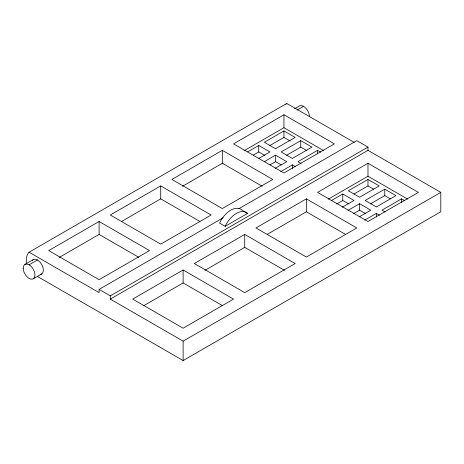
<?xml version="1.0" encoding="UTF-8"?>
<svg xmlns="http://www.w3.org/2000/svg" width="464" height="464" viewBox="0 0 464 464"><rect width="100%" height="100%" fill="white"/><g stroke="black" fill="none" stroke-linecap="round" stroke-linejoin="round"><path stroke-width="0.7" d="M26.605 263.923A19.807 11.432 60 0 1 29.081 252.213L286.758 103.449L354.287 142.436M24.923 264.416L33.327 259.562M99.105 221.49L48.685 250.595L99.105 279.705L149.518 250.595L99.105 221.49L99.105 234.424L59.27 257.421M160.718 185.913L110.304 215.023L160.718 244.128L211.132 215.023L160.718 185.913L160.718 198.853L121.51 221.49M222.337 150.342L171.924 179.446L222.337 208.551L272.751 179.446L222.337 150.342L222.337 163.276L182.503 186.273M283.956 114.765L233.543 143.869L283.956 172.979L334.37 143.869L283.956 114.765L283.956 127.704L323.791 150.701M294.599 108.715L299.402 105.943A8.317 4.802 60 0 1 305.811 108.176A8.317 4.802 60 0 1 309.442 116.545M29.081 264.828L37.485 259.973M296.96 110.171L303.56 106.355M244.122 150.701L283.956 127.704M247.718 151.856L258.75 145.487L269.949 151.954L258.924 158.323M283.956 130.935L264.347 142.257L275.552 148.724L295.156 137.402L283.956 130.935L283.956 137.402L269.862 145.539M33.24 278.823L41.644 273.969M253.234 155.138L258.75 151.96L264.973 155.55M264.526 161.559L275.552 155.191L286.758 161.658L275.117 168.38M300.759 140.638L281.155 151.954L292.355 158.427L311.965 147.105L300.759 140.638L300.759 147.105L286.671 155.243M270.036 164.842L275.552 161.658L281.155 164.894M280.714 171.616L292.355 164.894L295.469 166.692M320.676 152.134L317.567 150.342L297.958 161.658L301.072 163.456M29.081 252.213L99.105 292.639L99.105 289.403L223.236 217.738M238.908 208.684L356.775 140.638L367.981 147.105L367.981 150.342L110.304 299.106L110.304 295.87L367.981 147.105M225.139 226.339L247.544 213.405L241.941 210.169A19.807 11.432 -60 0 0 219.536 223.109L225.139 226.339A19.807 11.432 -60 0 1 247.544 213.405M183.123 270.002L132.71 299.106L183.123 328.21L233.543 299.106L183.123 270.002L183.123 282.936L222.337 305.573M244.743 234.424L194.329 263.535L244.743 292.639L295.156 263.535L244.743 234.424L244.743 247.364L204.908 270.361M306.362 198.853L255.948 227.957L306.362 257.062L356.775 227.957L306.362 198.853L306.362 211.787L345.57 234.424M367.981 163.276L317.567 192.38L367.981 221.49L418.395 192.38L367.981 163.276L367.981 176.21L328.147 199.213M143.915 305.573L183.123 282.936M267.148 234.424L306.362 211.787M331.134 200.721L342.774 193.998L353.974 200.465L342.333 207.188M367.981 179.446L348.371 190.768L359.577 197.235L379.181 185.913L367.981 179.446L367.981 185.913L353.887 194.051M336.644 204.003L342.774 200.465L348.998 204.061M347.936 210.424L359.577 203.702L370.782 210.169L359.142 216.891M384.784 189.15L365.18 200.465L376.379 206.938L395.989 195.617L384.784 189.15L384.784 195.617L370.69 203.754M353.452 213.707L359.577 210.169L365.8 213.765M364.739 220.127L376.379 213.405L379.494 215.203M404.701 200.645L401.586 198.853L381.982 210.169L385.097 211.967M110.304 299.106L183.123 341.15L440.8 192.38L440.8 211.787L183.123 360.551L37.224 276.318M367.981 150.342L440.8 192.38M367.981 176.21L407.815 199.213M283.956 137.402L290.18 140.998M300.759 147.105L306.982 150.701M367.981 185.913L373.578 189.15M384.784 195.617L390.386 198.853M222.337 163.276L262.172 186.273M160.718 198.853L199.932 221.49M244.743 247.364L284.577 270.361M99.105 234.424L138.933 257.421M99.105 289.403L110.304 295.87M401.586 198.853L401.586 202.443M376.379 213.405L376.379 216.995M359.577 203.702L359.577 210.169M342.774 193.998L342.774 200.465M317.567 150.342L317.567 153.932M292.355 164.894L292.355 168.484M275.552 155.191L275.552 161.658M258.75 145.487L258.75 151.96M183.123 341.15L183.123 360.551M32.393 260.432A8.317 4.802 60 0 1 41.644 264.364A8.317 4.802 60 0 1 40.426 274.346M285.923 104.406A19.807 11.432 60 0 1 286.758 103.449M23.2 268.221A8.317 4.802 60 0 0 32.022 279.195A8.317 4.802 60 0 0 32.022 267.432A8.317 4.802 60 0 0 23.2 268.221"/></g></svg>
